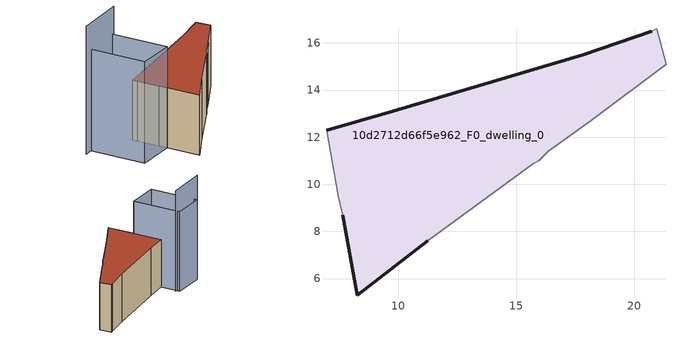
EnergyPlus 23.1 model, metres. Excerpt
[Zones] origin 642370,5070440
10d2712d66f5e962_F0_dwelling_0
 floor ground (EU_floor_Construction): 20.96,16.6 21.36,15.1 18.15,12.7 16.35,11.4 15.95,11 15.75,10.9 11.25,7.59 8.24,5.29 7.65,8.7 7.45,9.5 7.05,11.8 6.95,12.3 9.75,13.1 17.85,15.5 20.76,16.5 z0
 wall outside (EU_wall_Construction): 7.65,8.7 8.24,5.29 11.25,7.59 / 20.76,16.5 17.85,15.5 9.75,13.1 6.95,12.3 z0:6
 wall adiabatic (EU_wall_Construction): 6.95,12.3 7.05,11.8 7.45,9.5 7.65,8.7 / 11.25,7.59 15.75,10.9 15.95,11 16.35,11.4 18.15,12.7 21.36,15.1 20.96,16.6 20.76,16.5 z0:6
 roof outside (EU_roof_Construction): 15.95,11 16.35,11.4 18.15,12.7 21.36,15.1 20.96,16.6 20.76,16.5 17.85,15.5 9.75,13.1 6.95,12.3 7.05,11.8 7.45,9.5 7.65,8.7 8.24,5.29 11.25,7.59 15.75,10.9 z6
shading: 6.55,14.8 7.65,8.7 / 7.65,8.7 3.66,7.98 / 3.66,7.98 2.56,14.08 / 2.56,14.08 6.55,14.8 z0:10.1; 6.92,14.5 1.71,13.4 z0:12.8
[Building]
EU S2 Campaign: North Axis=0; Terrain=City; Solar Distribution=FullExterior
[Site:Location]
Lyon-Bron: Latitude=45.75; Longitude=5; Time Zone=1; Elevation=198
[SizingPeriod:WeatherFileDays]
AnnualSizingPeriod: Begin Month=1; Begin Day of Month=1; End Month=12; End Day of Month=31; Day of Week for Start Day=Monday; Use Weather File Daylight Saving Period=No; Use Weather File Rain and Snow Indicators=No
[MATERIAL]
EU_InternalMass_Material: Roughness=MediumRough; Thickness=0.1; Conductivity=1; Density=1800; Specific Heat=900; Thermal Absorptance=0.9; Solar Absorptance=0.7; Visible Absorptance=0.7
[MATERIAL:NOMASS] Roughness=MediumRough; Thermal Absorptance=0.9; Solar Absorptance=0.7; Visible Absorptance=0.7
Name | Thermal Resistance
EU_wall_NoMass | 0.503714
EU_roof_NoMass | 0.959371
EU_floor_NoMass | 0.347222
[CONSTRUCTION]
EU_wall_Construction: EU_wall_NoMass
EU_roof_Construction: EU_roof_NoMass
EU_floor_Construction: EU_floor_NoMass
EU_InternalMass_Construction: EU_InternalMass_Material
[ZONE]
10d2712d66f5e962_F0_dwelling_0: Type=1; Multiplier=1; Ceiling Height=autocalculate; Volume=373.352; Floor Area=autocalculate; Part of Total Floor Area=Yes
[INTERNALMASS]
10d2712d66f5e962_F0_dwelling_0_EU_InternalMass: Construction=EU_InternalMass_Construction; Zone or ZoneList=10d2712d66f5e962_F0_dwelling_0; Surface Area=62.2249
[OTHEREQUIPMENT]
EU_Step8_InternalGain_10d2712d66f5e962_F0_dwelling_0_f000: Fuel Type=Electricity; Zone or ZoneList or Space or SpaceList=10d2712d66f5e962_F0_dwelling_0; Schedule=EU_Step8_GainSchedule_10d2712d66f5e962_F0_dwelling_0_f000; Design Level Calculation Method=Watts/Area; Power per Zone Floor Area=1; Fraction Latent=0; Fraction Radiant=0; Fraction Lost=0; Carbon Dioxide Generation Rate=0; EndUse Subcategory=EU_Step8_InternalGains
[ZONEVENTILATION:DESIGNFLOWRATE]
EU_ConstantAir_10d2712d66f5e962_F0_dwelling_0: Zone or ZoneList or Space or SpaceList=10d2712d66f5e962_F0_dwelling_0; Schedule=EU_AlwaysOn; Design Flow Rate Calculation Method=AirChanges/Hour; Air Changes per Hour=0.64; Ventilation Type=Natural; Fan Pressure Rise=0; Fan Total Efficiency=1; Constant Term Coefficient=1; Temperature Term Coefficient=0; Velocity Term Coefficient=0; Velocity Squared Term Coefficient=0; Minimum Indoor Temperature=-100; Maximum Indoor Temperature=100; Delta Temperature=-100; Minimum Outdoor Temperature=-100; Maximum Outdoor Temperature=100; Maximum Wind Speed=40
[HVACTEMPLATE:THERMOSTAT]
EU_HeatOnly_10d2712d66f5e962_F0_dwelling_0: Constant Heating Setpoint=20; Constant Cooling Setpoint=50
[HVACTEMPLATE:ZONE:IDEALLOADSAIRSYSTEM]
10d2712d66f5e962_F0_dwelling_0: Template Thermostat=EU_HeatOnly_10d2712d66f5e962_F0_dwelling_0; System Availability Schedule=EU_AlwaysOn; Maximum Heating Supply Air Temperature=50; Minimum Cooling Supply Air Temperature=13; Maximum Heating Supply Air Humidity Ratio=0.0156; Minimum Cooling Supply Air Humidity Ratio=0.0077; Heating Limit=NoLimit; Cooling Limit=NoLimit; Heating Availability Schedule=EU_AlwaysOn; Cooling Availability Schedule=EU_CoolingOff; Dehumidification Control Type=ConstantSensibleHeatRatio; Cooling Sensible Heat Ratio=0.7; Dehumidification Setpoint=60; Humidification Control Type=None; Humidification Setpoint=30; Outdoor Air Method=None; Outdoor Air Flow Rate per Person=0.00944; Outdoor Air Flow Rate per Zone Floor Area=0; Outdoor Air Flow Rate per Zone=0; Demand Controlled Ventilation Type=None; Outdoor Air Economizer Type=NoEconomizer; Heat Recovery Type=None; Sensible Heat Recovery Effectiveness=0.7; Latent Heat Recovery Effectiveness=0.65
[SIZING:ZONE]
10d2712d66f5e962_F0_dwelling_0: Zone Cooling Design Supply Air Temperature Input Method=SupplyAirTemperature; Zone Cooling Design Supply Air Temperature=13; Zone Heating Design Supply Air Temperature Input Method=SupplyAirTemperature; Zone Heating Design Supply Air Temperature=50; Zone Cooling Design Supply Air Humidity Ratio=0.008; Zone Heating Design Supply Air Humidity Ratio=0.008; Cooling Design Air Flow Method=DesignDay; Cooling Design Air Flow Rate=0; Cooling Minimum Air Flow per Zone Floor Area=0.000762; Cooling Minimum Air Flow=0; Cooling Minimum Air Flow Fraction=0.2; Heating Design Air Flow Method=DesignDay; Heating Design Air Flow Rate=0; Heating Maximum Air Flow per Zone Floor Area=0.002032; Heating Maximum Air Flow=0.141576; Heating Maximum Air Flow Fraction=0.3; Account for Dedicated Outdoor Air System=No; Dedicated Outdoor Air System Control Strategy=NeutralSupplyAir; Dedicated Outdoor Air Low Setpoint Temperature for Design=autosize; Dedicated Outdoor Air High Setpoint Temperature for Design=autosize; Zone Load Sizing Method=Sensible Load Only No Latent Load; Zone Latent Cooling Design Supply Air Humidity Ratio Input Method=HumidityRatioDifference; Zone Cooling Design Supply Air Humidity Ratio Difference=0.005; Zone Latent Heating Design Supply Air Humidity Ratio Input Method=HumidityRatioDifference; Zone Humidification Design Supply Air Humidity Ratio Difference=0.005
[SCHEDULE:CONSTANT]
Name | Hourly Value
EU_AlwaysOn | 1
EU_CoolingOff | 0
[SCHEDULE:FILE]
EU_Step8_GainSchedule_10d2712d66f5e962_F0_dwelling_0_f000: File=../../schedules/10d2712d66f5e962/10d2712d66f5e962_F0_dwelling_0_f000_gain.csv; Column Number=1; Rows to Skip at Top=0; Number of Hours of Data=8760; Column Separator=Comma; Interpolate to Timestep=No; Minutes per Item=60; Adjust Schedule for Daylight Savings=Yes
